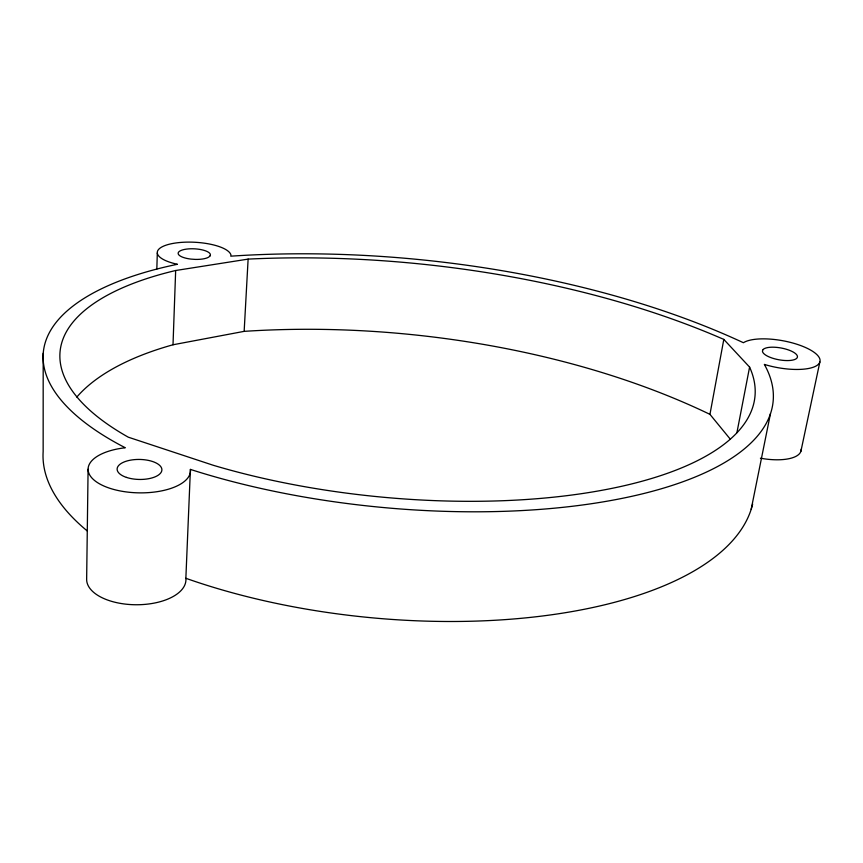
<?xml version="1.0" encoding="UTF-8"?>
<svg xmlns="http://www.w3.org/2000/svg" width="863" height="863" viewBox="0 0 863 863"><rect width="100%" height="100%" fill="white"/><g stroke="black" fill="none" stroke-linecap="round" stroke-linejoin="round"><path stroke-width="1.29" d="M43.193 353.258L43.15 451.608A318.059 140.939 5.1 0 0 87.314 531.004M88.091 469.245L86.645 579.386A49.633 25.221 0.2 0 0 137.605 604.747A49.633 25.221 0.2 0 0 185.858 578.286A371.327 159.116 5.5 0 0 752.644 504.057M156.829 269.029L157.314 253.053M76.829 397.066A304.887 132.438 5.1 0 1 173.01 344.769L175.664 270.507L248.123 259.105A524.564 229.105 5.7 0 1 723.809 339.407L749.591 367.099L736.916 432.676M185.858 578.286L190.41 469.407A381.209 142.924 5.5 0 0 611.835 500.346A381.209 142.924 5.5 0 0 764.348 364.402A40.572 13.7 10.3 0 0 816.83 365.545A40.572 13.7 10.3 0 0 795.977 343.959A40.572 13.7 10.3 0 0 743.41 342.719A523.021 226.505 5.8 0 0 230.777 256.171L230.96 255.027A36.936 12.05 3 0 0 173.668 243.312A36.936 12.05 3 0 0 177.433 264.272A326.764 126.785 5.1 0 0 125.286 447.757A51.208 22.891 1 0 0 89.148 473.895A51.208 22.891 1 0 0 145.933 492.762A51.208 22.891 1 0 0 190.41 469.407M173.01 344.769L244.153 331.36L248.123 259.105M730.378 439.278L709.947 414.359L723.809 339.407M751.188 509.267L770.465 413.657M800.918 451.23L819.85 362.039M801.198 449.235A39.59 15.307 11.1 0 1 760.411 458.188M244.153 331.36A510.831 249.278 5.8 0 1 709.947 414.359M749.591 367.099A363.485 135.912 5.5 0 1 601.5 490.378A363.485 135.912 5.5 0 1 213.15 465.243L128.296 437.185A311.964 120.852 5.2 0 1 175.664 270.507M763.14 349.504L762.461 350.961A17.745 5.987 10.3 0 0 787.045 360.572A17.745 5.987 10.3 0 0 791.447 351.144A17.745 5.987 10.3 0 0 763.14 349.504M210.108 255.836L208.76 257.088A16.16 5.275 3 0 1 195.254 259.407L191.014 259.105A16.16 5.275 3 0 1 178.458 252.309A16.16 5.275 3 0 1 197.433 249.062A16.16 5.275 3 0 1 210.108 255.836M126.43 477.39A22.395 10.011 1 0 0 161.78 470.767A22.395 10.011 1 0 0 130.302 460.195A22.395 10.011 1 0 0 126.43 477.39"/></g></svg>
